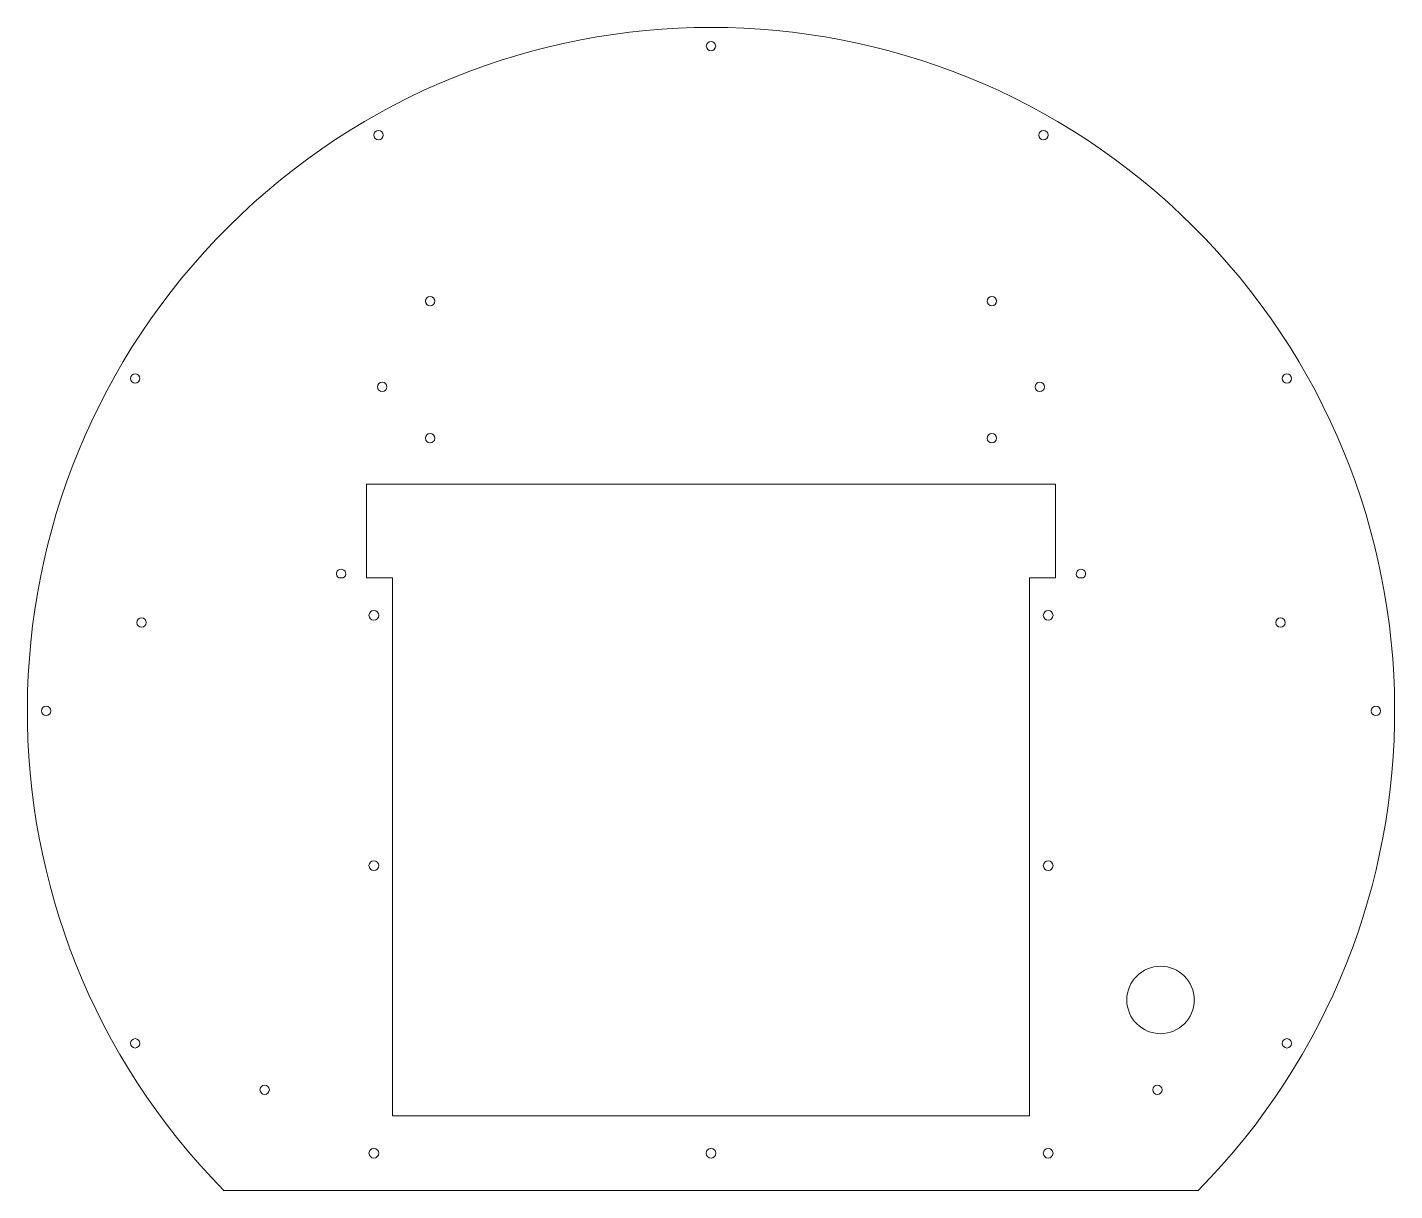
# Paper-space layout 'Sheet2' of a CAD drawing. Header units: millimetres. Extents: x 19 to 384, y 138 to 449.
import ezdxf

# ---------------------------------------------------------------- set-up
doc = ezdxf.new("R2010")
doc.units = ezdxf.units.MM

psp = doc.layouts.new('Sheet2')

# ---------------------------------------------------------------- linework, layer by layer
at = {"color": 7, "linetype": 'Continuous', "lineweight": 15}
for p, q in [((293.67, 326.9), (109.67, 326.9)), ((109.67, 326.9), (109.67, 301.9)), ((293.67, 301.9), (293.67, 326.9)), ((103.51, 301.9), (102.32, 301.9)), ((116.67, 301.9), (109.67, 301.9)), ((116.67, 158.32), (116.67, 301.9)), ((286.67, 301.9), (286.67, 158.32)), ((293.67, 301.9), (286.67, 301.9)), ((301.01, 301.9), (299.82, 301.9)), ((286.67, 158.32), (116.67, 158.32)), ((71.67, 138.32), (331.67, 138.32))]:
    psp.add_line(p, q, dxfattribs=at)
for centre, radius in [((201.67, 443.9), 1.25), ((112.92, 420.12), 1.25), ((290.42, 420.12), 1.25), ((126.67, 375.8), 1.25), ((276.67, 375.8), 1.25), ((47.95, 355.15), 1.25), ((113.92, 352.9), 1.25), ((289.42, 352.9), 1.25), ((355.39, 355.15), 1.25), ((126.67, 339.2), 1.25), ((276.67, 339.2), 1.25), ((111.67, 291.9), 1.3), ((291.67, 291.9), 1.3), ((49.67, 289.99), 1.25), ((353.67, 289.99), 1.25), ((24.17, 266.4), 1.25), ((379.17, 266.4), 1.25), ((111.67, 225.11), 1.3), ((291.67, 225.11), 1.3), ((321.67, 189.23), 9), ((47.95, 177.65), 1.25), ((355.39, 177.65), 1.25), ((82.52, 165.25), 1.25), ((320.82, 165.25), 1.25), ((111.67, 148.32), 1.3), ((201.67, 148.32), 1.3), ((291.67, 148.32), 1.3)]:
    psp.add_circle(centre, radius, dxfattribs=at)
for centre, radius, start, end in [((201.67, 266.4), 182.5, 315.4247, 224.5753), ((102.92, 303), 1.25, 298.3576, 241.6424), ((300.42, 303), 1.25, 298.3576, 241.6424)]:
    psp.add_arc(centre, radius, start, end, dxfattribs=at)

doc.saveas('drawing.dxf')
